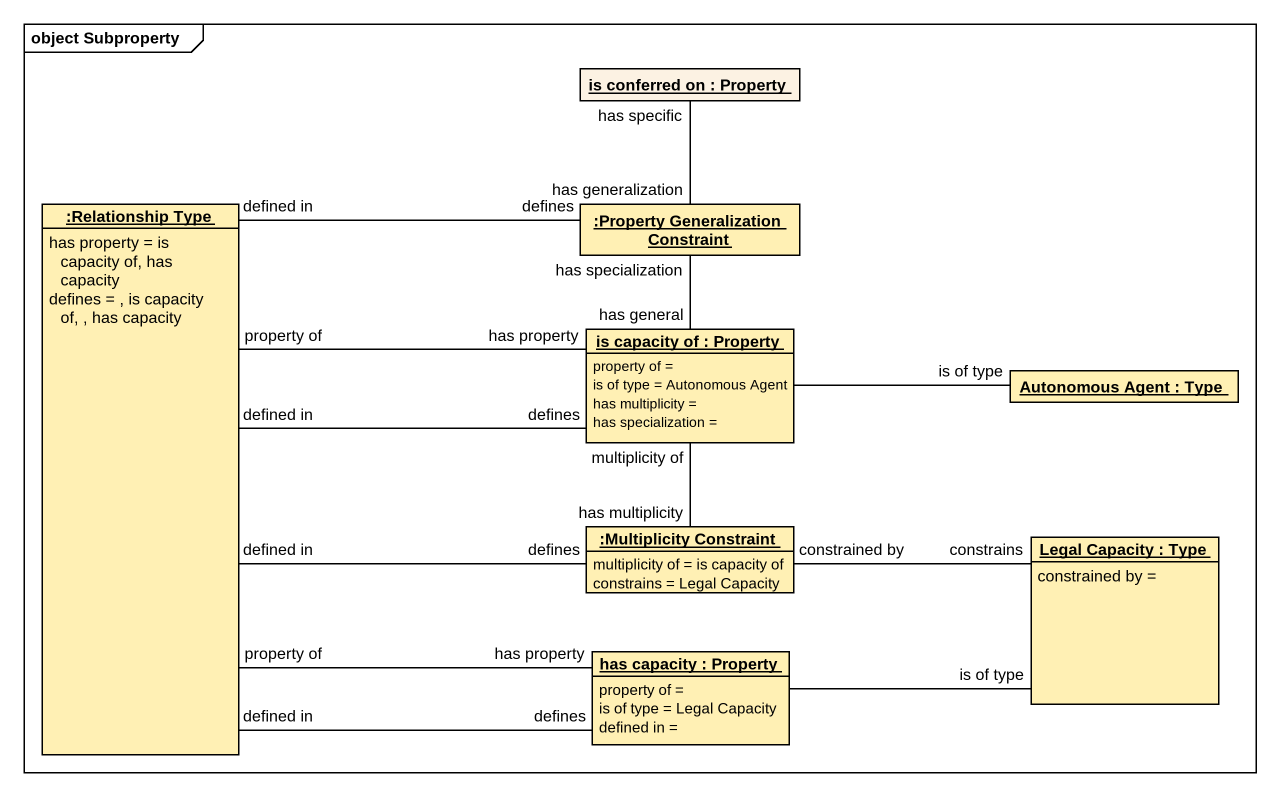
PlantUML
@startuml
mainframe object Subproperty
hide circle
hide empty members
object "is conferred on : Property" as is_conferred_on
object ":Relationship Type" as Relationship_Type #FFF0B4 {
  has property = is capacity of, has capacity
  defines = , is capacity of, , has capacity
}
object ":Property Generalization Constraint" as Property_Generalization #FFF0B4
object "is capacity of : Property" as is_capacity_of #FFF0B4 {
  property of =
  is of type = Autonomous Agent
  has multiplicity =
  has specialization =
}
object "Autonomous Agent : Type" as Autonomous_Agent #FFF0B4
object ":Multiplicity Constraint" as Multiplicity_Constraint #FFF0B4 {
  multiplicity of = is capacity of
  constrains = Legal Capacity
}
object "Legal Capacity : Type" as Legal_Capacity #FFF0B4 {
  constrained by =
}
object "has capacity : Property" as has_capacity #FFF0B4 {
  property of =
  is of type = Legal Capacity
  defined in =
}
Relationship_Type -right- Property_Generalization : defined in\ndefines
Relationship_Type -right- is_capacity_of : property of\nhas property
Relationship_Type -right- is_capacity_of : defined in\ndefines
Relationship_Type -right- Multiplicity_Constraint : defined in\ndefines
Relationship_Type -right- has_capacity : property of\nhas property
Relationship_Type -right- has_capacity : defined in\ndefines
Property_Generalization -up- is_conferred_on : has specific\nhas generalization
Property_Generalization -- is_capacity_of : has specialization\nhas general
is_capacity_of -right- Autonomous_Agent : is of type
Multiplicity_Constraint -up- is_capacity_of : multiplicity of\nhas multiplicity
Multiplicity_Constraint -right- Legal_Capacity : constrained by\nconstrains
has_capacity -right- Legal_Capacity : is of type
@enduml
